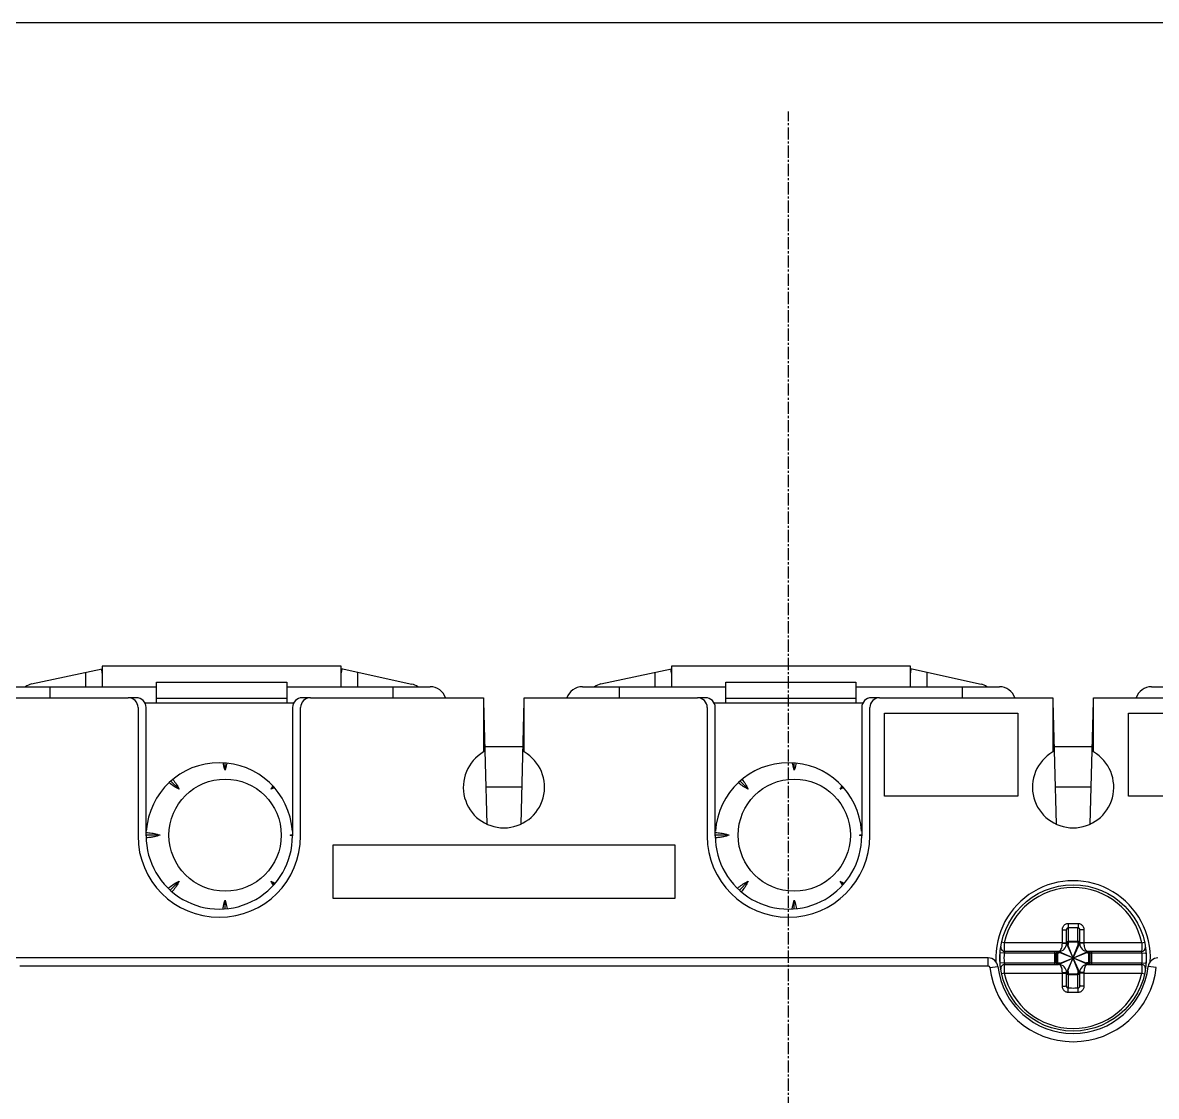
# Model space of a CAD drawing. Header units: millimetres. Extents: x -279 to 279, y -124 to 124.
# Drawn here: x 149.5 to 219.2, y 42.3 to 108.3 of the extents above; entities that cross this region are included whole.
import ezdxf

# ---------------------------------------------------------------- set-up
doc = ezdxf.new("R2010")
doc.units = ezdxf.units.MM
doc.linetypes.add('AXES2', pattern=[1.125, 0.75, -0.125, 0.125, -0.125])
doc.layers.add('AXE', color=80, linetype='AXES2')

msp = doc.modelspace()

# ---------------------------------------------------------------- linework, layer by layer
for p, q in [((150.083, 67.615), (154.423, 68.545)), ((153.423, 67.443), (153.423, 68.331)), ((154.423, 68.718), (154.423, 67.443)), ((169.123, 68.718), (154.423, 68.718)), ((169.123, 67.443), (169.123, 68.718)), ((169.123, 68.565), (173.465, 67.604)), ((170.123, 68.344), (170.123, 67.443)), ((185.083, 67.615), (189.423, 68.545)), ((188.423, 67.443), (188.423, 68.331)), ((189.423, 68.718), (189.423, 67.443)), ((204.123, 68.718), (189.423, 68.718)), ((204.123, 67.443), (204.123, 68.718)), ((204.123, 68.565), (208.465, 67.604)), ((205.123, 68.344), (205.123, 67.443)), ((157.773, 66.46), (157.773, 67.718)), ((157.773, 67.718), (165.773, 67.718)), ((165.773, 67.718), (165.773, 66.46)), ((192.773, 66.46), (192.773, 67.718)), ((192.773, 67.718), (200.773, 67.718)), ((200.773, 67.718), (200.773, 66.46)), ((148.948, 67.443), (157.773, 67.443)), ((151.223, 66.768), (151.223, 67.443)), ((165.773, 67.443), (174.598, 67.443)), ((172.324, 66.768), (172.324, 67.443)), ((183.948, 67.443), (192.773, 67.443)), ((186.223, 66.768), (186.223, 67.443)), ((200.773, 67.443), (209.598, 67.443)), ((207.324, 66.768), (207.324, 67.443)), ((218.948, 67.443), (227.773, 67.443)), ((145.376, 66.768), (156.027, 66.768)), ((156.524, 66.768), (156.027, 66.768)), ((157.048, 66.46), (166.201, 66.46)), ((165.773, 66.718), (157.773, 66.718)), ((167.226, 66.768), (166.724, 66.768)), ((167.226, 66.768), (177.876, 66.768)), ((177.876, 66.768), (177.876, 63.433)), ((177.876, 66.545), (178.074, 59.001)), ((180.179, 59.001), (180.376, 66.56)), ((180.376, 63.433), (180.376, 66.768)), ((180.376, 66.768), (191.026, 66.768)), ((191.524, 66.768), (191.026, 66.768)), ((192.048, 66.46), (201.201, 66.46)), ((200.773, 66.718), (192.773, 66.718)), ((202.226, 66.768), (201.724, 66.768)), ((202.226, 66.768), (212.876, 66.768)), ((212.876, 66.768), (212.876, 63.433)), ((212.876, 66.545), (213.074, 59.001)), ((215.179, 59.001), (215.376, 66.56)), ((215.376, 63.433), (215.376, 66.768)), ((215.376, 66.768), (226.027, 66.768)), ((156.626, 66.168), (156.626, 58.268)), ((157.124, 58.268), (157.124, 66.168)), ((166.124, 66.168), (166.124, 58.268)), ((166.626, 58.268), (166.626, 66.168)), ((191.625, 66.178), (191.625, 58.256)), ((192.124, 58.268), (192.124, 66.168)), ((201.124, 66.168), (201.124, 58.268)), ((201.624, 58.286), (201.624, 66.158)), ((202.526, 60.717), (202.526, 65.817)), ((202.526, 65.817), (210.726, 65.817)), ((210.726, 65.817), (210.726, 60.717)), ((217.526, 60.717), (217.526, 65.817)), ((217.526, 65.817), (225.726, 65.817)), ((177.949, 63.768), (180.303, 63.768)), ((212.949, 63.768), (215.303, 63.768)), ((161.98, 62.32), (161.98, 62.757)), ((196.98, 62.32), (196.98, 62.757)), ((159.15, 61.148), (158.651, 61.647)), ((194.15, 61.148), (193.651, 61.647)), ((164.81, 61.148), (164.957, 61.295)), ((180.238, 61.268), (178.015, 61.268)), ((199.81, 61.148), (199.957, 61.296)), ((210.726, 60.717), (202.526, 60.717)), ((215.238, 61.268), (213.015, 61.268)), ((225.726, 60.717), (217.526, 60.717)), ((157.978, 58.318), (157.124, 58.318)), ((165.982, 58.318), (166.124, 58.318)), ((192.978, 58.318), (192.124, 58.318)), ((200.982, 58.318), (201.124, 58.318)), ((168.626, 54.417), (168.626, 57.717)), ((168.626, 57.717), (189.626, 57.717)), ((189.626, 57.717), (189.626, 54.417)), ((159.15, 55.488), (158.602, 54.94)), ((165, 55.298), (164.81, 55.488)), ((194.15, 55.488), (193.602, 54.94)), ((200, 55.298), (199.81, 55.488)), ((189.626, 54.417), (168.626, 54.417)), ((161.98, 53.788), (161.98, 54.316)), ((196.98, 53.788), (196.98, 54.316)), ((213.726, 51.667), (213.726, 52.471)), ((213.826, 52.634), (213.826, 51.712)), ((214.426, 51.712), (214.426, 52.634)), ((214.526, 52.471), (214.526, 51.667)), ((209.896, 51.703), (209.733, 51.739)), ((213.464, 51.667), (213.726, 51.667)), ((213.741, 49.9), (214.512, 51.634)), ((214.512, 49.9), (213.741, 51.634)), ((214.426, 51.782), (213.826, 51.782)), ((214.426, 51.74), (213.826, 51.74)), ((214.789, 51.667), (214.526, 51.667)), ((218.357, 51.703), (218.52, 51.739)), ((209.638, 50.449), (209.638, 51.085)), ((209.887, 51.067), (209.638, 51.085)), ((213.182, 51.067), (209.887, 51.067)), ((213.226, 51.167), (209.926, 51.167)), ((212.996, 50.367), (212.996, 51.167)), ((213.093, 50.467), (213.093, 51.067)), ((213.115, 51.067), (213.115, 50.467)), ((213.167, 51.067), (213.167, 50.467)), ((213.259, 50.382), (214.994, 51.152)), ((214.994, 50.382), (213.259, 51.152)), ((213.33, 50.448), (214.923, 51.086)), ((214.923, 50.448), (213.33, 51.086)), ((213.808, 49.971), (214.445, 51.563)), ((214.445, 49.97), (213.808, 51.563)), ((218.326, 51.167), (215.026, 51.167)), ((218.366, 51.067), (215.071, 51.067)), ((215.086, 50.467), (215.086, 51.067)), ((215.138, 50.467), (215.138, 51.067)), ((215.16, 51.067), (215.16, 50.467)), ((215.257, 51.167), (215.257, 50.367)), ((218.366, 51.067), (218.615, 51.085)), ((218.615, 51.085), (218.615, 50.449)), ((208.911, 50.768), (149.126, 50.768)), ((208.911, 50.268), (149.362, 50.268)), ((208.911, 50.268), (208.911, 50.768)), ((209.01, 50.179), (209.507, 50.237)), ((209.887, 50.467), (209.638, 50.449)), ((209.887, 50.467), (213.182, 50.467)), ((209.926, 50.367), (213.226, 50.367)), ((215.026, 50.367), (218.326, 50.367)), ((215.071, 50.467), (218.366, 50.467)), ((218.366, 50.467), (218.615, 50.449)), ((219.243, 50.179), (218.746, 50.237)), ((209.896, 49.831), (209.733, 49.795)), ((213.464, 49.867), (213.726, 49.867)), ((213.726, 49.063), (213.726, 49.867)), ((213.826, 49.822), (213.826, 48.9)), ((213.826, 49.794), (214.426, 49.794)), ((213.826, 49.752), (214.426, 49.752)), ((214.426, 48.9), (214.426, 49.822)), ((214.526, 49.867), (214.526, 49.063)), ((214.789, 49.867), (214.526, 49.867)), ((218.357, 49.831), (218.52, 49.795))]:
    msp.add_line(p, q)
at = {"color": 7}
msp.add_lwpolyline([(-278.724, -111.719), (271.276, -111.719), (271.276, 108.281), (-278.724, 108.281)], close=True, dxfattribs=at)
for centre, radius in [((161.98, 58.318), 3.45), ((196.98, 58.318), 3.45), ((214.126, 50.767), 4.5)]:
    msp.add_circle(centre, radius)
for centre, radius, start, end in [((150.298, 66.638), 1, 102.43176, 126.38253), ((173.248, 66.628), 1, 54.67389, 77.51092), ((174.598, 66.443), 1, 18.98049, 90), ((183.948, 66.443), 1, 90.0002, 161.02391), ((185.298, 66.638), 1, 102.43176, 126.38253), ((208.248, 66.628), 1, 54.67389, 77.51092), ((209.598, 66.443), 1, 18.98049, 90), ((218.948, 66.443), 1, 90.0002, 161.02391), ((156.026, 66.168), 0.6, -0.00011, 89.9955), ((156.524, 66.168), 0.6, 0.00144, 90.00824), ((166.724, 66.168), 0.6, 90.0054, 180), ((167.226, 66.168), 0.6, 90.00123, 179.99846), ((191.026, 66.168), 0.6, -0.01886, 89.98331), ((191.524, 66.168), 0.6, 0, 90.00824), ((201.724, 66.168), 0.6, 90.0054, -179.99987), ((202.226, 66.168), 0.6, 89.99982, 179.96993), ((161.626, 58.273), 4.5, 3.74006, 176.26125), ((179.126, 61.268), 2.5, 120.00026, 59.99972), ((196.626, 58.273), 4.5, 3.74006, 176.26125), ((214.126, 61.268), 2.5, 120.00058, 59.99937), ((161.626, 58.268), 5, 180, -0.00034), ((161.624, 58.268), 4.5, 179.99586, 0), ((196.623, 58.268), 4.999, -179.86836, 0), ((196.624, 58.268), 4.5, 179.99616, -0.00001), ((214.126, 50.767), 4.75, -2.86646, -177.13368), ((214.126, 50.767), 4.333, 12.47309, 167.52691), ((213.226, 51.667), 0.5, -90, 0), ((215.026, 51.667), 0.5, 180, -90), ((209.926, 51.417), 0.25, 171.20259, -90), ((214.126, 50.767), 4.25, 175.95223, -175.95223), ((218.326, 51.417), 0.25, -90.00004, 8.79727), ((214.126, 50.767), 4.25, -4.04777, 4.04777), ((208.911, 50.168), 0.6, 6.56243, 90), ((208.911, 50.168), 0.1, 6.56243, 90), ((214.126, 50.768), 4.65, -173.43757, -6.56243), ((209.926, 50.117), 0.25, 89.99996, -171.20273), ((213.226, 49.867), 0.5, 0, 90), ((215.026, 49.867), 0.5, 90, 180), ((218.326, 50.117), 0.25, -8.79741, 90), ((219.342, 50.168), 0.6, 90, 173.43757), ((214.126, 50.768), 5.15, -173.43757, -6.56243), ((214.126, 50.767), 4.333, -167.52691, -12.47309)]:
    msp.add_arc(centre, radius, start, end)
for points, knots in [([(154.422, 68.281), (154.422, 68.296), (154.42, 68.35), (154.415, 68.437), (154.4, 68.508), (154.389, 68.537)], [0, 0, 0, 0, 0.0438197, 0.1644144, 0.2594884, 0.2594884, 0.2594884, 0.2594884]), ([(169.166, 68.556), (169.152, 68.527), (169.134, 68.456), (169.127, 68.368), (169.125, 68.312), (169.125, 68.297)], [0, 0, 0, 0, 0.0961682, 0.2178848, 0.2637484, 0.2637484, 0.2637484, 0.2637484]), ([(189.422, 68.281), (189.422, 68.296), (189.42, 68.35), (189.415, 68.437), (189.4, 68.508), (189.389, 68.537)], [0, 0, 0, 0, 0.0438197, 0.1644144, 0.2594884, 0.2594884, 0.2594884, 0.2594884]), ([(204.166, 68.556), (204.152, 68.527), (204.134, 68.456), (204.127, 68.368), (204.125, 68.312), (204.125, 68.297)], [0, 0, 0, 0, 0.0961682, 0.2178848, 0.2637484, 0.2637484, 0.2637484, 0.2637484]), ([(161.98, 62.32), (161.941, 62.431), (161.899, 62.579), (161.869, 62.729), (161.862, 62.765)], [0, 0, 0, 0, 0.3517872, 0.4604282, 0.4604282, 0.4604282, 0.4604282]), ([(162.094, 62.746), (162.089, 62.717), (162.059, 62.573), (162.019, 62.431), (161.98, 62.32)], [0, 0, 0, 0, 0.0895878, 0.441066, 0.441066, 0.441066, 0.441066]), ([(196.98, 62.32), (196.941, 62.431), (196.899, 62.579), (196.869, 62.729), (196.862, 62.765)], [0, 0, 0, 0, 0.3517872, 0.4604298, 0.4604298, 0.4604298, 0.4604298]), ([(197.094, 62.746), (197.089, 62.717), (197.059, 62.573), (197.019, 62.431), (196.98, 62.32)], [0, 0, 0, 0, 0.0895923, 0.4410704, 0.4410704, 0.4410704, 0.4410704]), ([(159.15, 61.148), (159.044, 61.198), (158.838, 61.314), (158.647, 61.452), (158.556, 61.527)], [0, 0, 0, 0, 0.3517858, 0.7058983, 0.7058983, 0.7058983, 0.7058983]), ([(158.769, 61.746), (158.77, 61.744), (158.845, 61.652), (158.984, 61.46), (159.1, 61.254), (159.15, 61.148)], [0, 0, 0, 0, 0.004535, 0.3586298, 0.7101065, 0.7101065, 0.7101065, 0.7101065]), ([(194.15, 61.148), (194.044, 61.198), (193.838, 61.314), (193.647, 61.452), (193.556, 61.527)], [0, 0, 0, 0, 0.3517858, 0.7058983, 0.7058983, 0.7058983, 0.7058983]), ([(193.769, 61.746), (193.77, 61.744), (193.845, 61.652), (193.984, 61.46), (194.1, 61.254), (194.15, 61.148)], [0, 0, 0, 0, 0.0045065, 0.3586012, 0.710078, 0.710078, 0.710078, 0.710078]), ([(157.407, 58.18), (157.368, 58.174), (157.276, 58.163), (157.183, 58.156), (157.13, 58.152)], [0, 0, 0, 0, 0.1183966, 0.2788756, 0.2788756, 0.2788756, 0.2788756]), ([(157.133, 58.483), (157.186, 58.48), (157.356, 58.466), (157.64, 58.421), (157.867, 58.357), (157.978, 58.318)], [0, 0, 0, 0, 0.1571227, 0.5112609, 0.8627251, 0.8627251, 0.8627251, 0.8627251]), ([(157.978, 58.318), (157.867, 58.279), (157.678, 58.226), (157.485, 58.191), (157.407, 58.18)], [0, 0, 0, 0, 0.3517663, 0.5876535, 0.5876535, 0.5876535, 0.5876535]), ([(192.407, 58.18), (192.368, 58.174), (192.276, 58.163), (192.183, 58.156), (192.13, 58.152)], [0, 0, 0, 0, 0.1183966, 0.2788306, 0.2788306, 0.2788306, 0.2788306]), ([(192.133, 58.483), (192.186, 58.48), (192.356, 58.466), (192.64, 58.421), (192.867, 58.357), (192.978, 58.318)], [0, 0, 0, 0, 0.1570777, 0.5112159, 0.8626801, 0.8626801, 0.8626801, 0.8626801]), ([(192.978, 58.318), (192.867, 58.279), (192.678, 58.226), (192.485, 58.191), (192.407, 58.18)], [0, 0, 0, 0, 0.3517663, 0.5876535, 0.5876535, 0.5876535, 0.5876535]), ([(158.556, 55.11), (158.648, 55.184), (158.838, 55.322), (159.044, 55.438), (159.15, 55.488)], [0, 0, 0, 0, 0.3540916, 0.705559, 0.705559, 0.705559, 0.705559]), ([(159.15, 55.488), (159.1, 55.382), (158.984, 55.176), (158.831, 54.965), (158.74, 54.856), (158.724, 54.837)], [0, 0, 0, 0, 0.3517865, 0.7058999, 0.7798911, 0.7798911, 0.7798911, 0.7798911]), ([(193.556, 55.11), (193.648, 55.184), (193.838, 55.322), (194.044, 55.438), (194.15, 55.488)], [0, 0, 0, 0, 0.3540916, 0.705559, 0.705559, 0.705559, 0.705559]), ([(194.15, 55.488), (194.1, 55.382), (193.984, 55.176), (193.831, 54.965), (193.74, 54.856), (193.724, 54.837)], [0, 0, 0, 0, 0.3517865, 0.7058999, 0.7798625, 0.7798625, 0.7798625, 0.7798625]), ([(161.847, 53.778), (161.857, 53.845), (161.891, 54.027), (161.941, 54.205), (161.98, 54.316)], [0, 0, 0, 0, 0.202793, 0.5542702, 0.5542702, 0.5542702, 0.5542702]), ([(161.98, 54.316), (162.019, 54.205), (162.068, 54.033), (162.101, 53.858), (162.11, 53.798)], [0, 0, 0, 0, 0.3517875, 0.5344175, 0.5344175, 0.5344175, 0.5344175]), ([(196.847, 53.778), (196.857, 53.845), (196.89, 54.027), (196.941, 54.205), (196.98, 54.316)], [0, 0, 0, 0, 0.2027951, 0.5542724, 0.5542724, 0.5542724, 0.5542724]), ([(196.98, 54.316), (197.019, 54.205), (197.068, 54.033), (197.101, 53.858), (197.11, 53.798)], [0, 0, 0, 0, 0.3517875, 0.5344234, 0.5344234, 0.5344234, 0.5344234]), ([(213.464, 52.504), (213.464, 52.527), (213.468, 52.575), (213.487, 52.649), (213.524, 52.723), (213.579, 52.792), (213.651, 52.847), (213.734, 52.882), (213.792, 52.89), (213.821, 52.891)], [0, 0, 0, 0, 0.0686055, 0.1439426, 0.226554, 0.3151503, 0.4062368, 0.4967444, 0.5814957, 0.5814957, 0.5814957, 0.5814957]), ([(213.464, 52.504), (213.497, 52.505), (213.558, 52.503), (213.643, 52.497), (213.69, 52.489), (213.726, 52.479), (213.726, 52.471)], [0, 0, 0, 0, 0.0995172, 0.1852358, 0.2437846, 0.2679334, 0.2679334, 0.2679334, 0.2679334]), ([(213.464, 51.703), (213.464, 51.785), (213.464, 51.956), (213.464, 52.223), (213.464, 52.408), (213.464, 52.504)], [0, 0, 0, 0, 0.2451334, 0.5135022, 0.8014853, 0.8014853, 0.8014853, 0.8014853]), ([(213.726, 52.471), (213.726, 52.481), (213.728, 52.5), (213.733, 52.53), (213.743, 52.561), (213.758, 52.59), (213.778, 52.613), (213.801, 52.629), (213.818, 52.633), (213.826, 52.634)], [0, 0, 0, 0, 0.0284303, 0.0592124, 0.0918038, 0.1246929, 0.1556434, 0.1834244, 0.2075979, 0.2075979, 0.2075979, 0.2075979]), ([(213.821, 52.891), (213.888, 52.892), (214.024, 52.893), (214.228, 52.893), (214.364, 52.892), (214.432, 52.891)], [0, 0, 0, 0, 0.2025636, 0.4076196, 0.6117272, 0.6117272, 0.6117272, 0.6117272]), ([(213.821, 52.891), (213.821, 52.857), (213.822, 52.794), (213.824, 52.708), (213.825, 52.656), (213.826, 52.634)], [0, 0, 0, 0, 0.1001381, 0.1907363, 0.2572488, 0.2572488, 0.2572488, 0.2572488]), ([(213.826, 52.634), (213.893, 52.634), (214.026, 52.635), (214.226, 52.635), (214.36, 52.634), (214.426, 52.634)], [0, 0, 0, 0, 0.1989894, 0.3995198, 0.6000139, 0.6000139, 0.6000139, 0.6000139]), ([(214.432, 52.891), (214.432, 52.857), (214.431, 52.794), (214.429, 52.708), (214.428, 52.656), (214.426, 52.634)], [0, 0, 0, 0, 0.1001378, 0.190736, 0.257248, 0.257248, 0.257248, 0.257248]), ([(214.426, 52.634), (214.434, 52.633), (214.452, 52.629), (214.475, 52.613), (214.495, 52.59), (214.51, 52.561), (214.52, 52.531), (214.525, 52.5), (214.526, 52.481), (214.526, 52.471)], [0, 0, 0, 0, 0.0240864, 0.0517359, 0.0826458, 0.1155786, 0.1482428, 0.1791, 0.2075994, 0.2075994, 0.2075994, 0.2075994]), ([(214.432, 52.891), (214.46, 52.89), (214.519, 52.882), (214.601, 52.848), (214.674, 52.792), (214.729, 52.723), (214.766, 52.649), (214.785, 52.575), (214.789, 52.527), (214.789, 52.504)], [0, 0, 0, 0, 0.0844544, 0.1745763, 0.2656171, 0.3543791, 0.4371975, 0.5127248, 0.5814975, 0.5814975, 0.5814975, 0.5814975]), ([(214.789, 52.504), (214.756, 52.505), (214.695, 52.503), (214.61, 52.497), (214.563, 52.489), (214.526, 52.479), (214.526, 52.471)], [0, 0, 0, 0, 0.0995172, 0.1852358, 0.2437845, 0.2679333, 0.2679333, 0.2679333, 0.2679333]), ([(214.789, 52.504), (214.789, 52.407), (214.789, 52.22), (214.789, 51.953), (214.789, 51.783), (214.789, 51.703)], [0, 0, 0, 0, 0.2923982, 0.5595968, 0.8014853, 0.8014853, 0.8014853, 0.8014853]), ([(209.896, 51.703), (209.892, 51.669), (209.884, 51.6), (209.878, 51.496), (209.876, 51.394), (209.879, 51.303), (209.89, 51.232), (209.901, 51.187), (209.919, 51.167), (209.926, 51.167)], [0, 0, 0, 0, 0.1011592, 0.2076643, 0.3132474, 0.407516, 0.4809532, 0.526858, 0.54949, 0.54949, 0.54949, 0.54949]), ([(213.464, 51.703), (213.369, 51.703), (213.174, 51.703), (212.87, 51.703), (212.54, 51.703), (212.178, 51.703), (211.783, 51.703), (211.356, 51.703), (210.897, 51.703), (210.407, 51.703), (210.07, 51.703), (209.896, 51.703)], [0, 0, 0, 0, 0.284634, 0.583745, 0.912593, 1.274918, 1.670146, 2.09758, 2.55637, 3.046106, 3.56801, 3.56801, 3.56801, 3.56801]), ([(213.226, 51.167), (213.255, 51.167), (213.319, 51.196), (213.383, 51.284), (213.431, 51.4), (213.458, 51.532), (213.464, 51.622), (213.464, 51.667)], [0, 0, 0, 0, 0.0857154, 0.1935589, 0.3219294, 0.4600473, 0.5939554, 0.5939554, 0.5939554, 0.5939554]), ([(213.464, 51.667), (213.464, 51.673), (213.464, 51.685), (213.464, 51.697), (213.464, 51.703)], [0, 0, 0, 0, 0.01817785, 0.03583874, 0.03583874, 0.03583874, 0.03583874]), ([(213.563, 51.702), (213.592, 51.701), (213.644, 51.701), (213.686, 51.691), (213.726, 51.692), (213.726, 51.685)], [0, 0, 0, 0, 0.08551, 0.1433196, 0.1647829, 0.1647829, 0.1647829, 0.1647829]), ([(213.716, 51.564), (213.717, 51.571), (213.72, 51.585), (213.725, 51.605), (213.731, 51.621), (213.737, 51.631), (213.741, 51.634)], [0, 0, 0, 0, 0.02227813, 0.04272751, 0.06093428, 0.07551171, 0.07551171, 0.07551171, 0.07551171]), ([(213.726, 51.695), (213.726, 51.704), (213.742, 51.724), (213.769, 51.733), (213.787, 51.736), (213.792, 51.737)], [0, 0, 0, 0, 0.02606706, 0.06616314, 0.08229636, 0.08229636, 0.08229636, 0.08229636]), ([(213.726, 51.667), (213.726, 51.676), (213.742, 51.696), (213.769, 51.704), (213.787, 51.708), (213.792, 51.709)], [0, 0, 0, 0, 0.026066, 0.06616128, 0.0822948, 0.0822948, 0.0822948, 0.0822948]), ([(213.808, 51.563), (213.804, 51.572), (213.797, 51.588), (213.785, 51.61), (213.771, 51.627), (213.758, 51.637), (213.749, 51.637), (213.746, 51.636)], [0, 0, 0, 0, 0.0283478, 0.0532815, 0.0748872, 0.0920764, 0.1014859, 0.1014859, 0.1014859, 0.1014859]), ([(213.762, 51.762), (213.766, 51.765), (213.776, 51.771), (213.787, 51.775), (213.792, 51.777)], [0, 0, 0, 0, 0.01681323, 0.03392807, 0.03392807, 0.03392807, 0.03392807]), ([(213.826, 51.712), (213.826, 51.687), (213.823, 51.637), (213.814, 51.587), (213.808, 51.563)], [0, 0, 0, 0, 0.0754848, 0.149718, 0.149718, 0.149718, 0.149718]), ([(214.445, 51.563), (214.439, 51.587), (214.43, 51.637), (214.426, 51.687), (214.426, 51.712)], [0, 0, 0, 0, 0.0742087, 0.149722, 0.149722, 0.149722, 0.149722]), ([(214.526, 51.695), (214.526, 51.704), (214.511, 51.724), (214.485, 51.733), (214.466, 51.736), (214.461, 51.737)], [0, 0, 0, 0, 0.02575795, 0.06597454, 0.08217417, 0.08217417, 0.08217417, 0.08217417]), ([(214.526, 51.667), (214.526, 51.676), (214.51, 51.696), (214.484, 51.704), (214.466, 51.708), (214.461, 51.709)], [0, 0, 0, 0, 0.02606707, 0.06616314, 0.08229636, 0.08229636, 0.08229636, 0.08229636]), ([(214.512, 51.634), (214.508, 51.637), (214.496, 51.638), (214.482, 51.627), (214.472, 51.615), (214.467, 51.607), (214.465, 51.604)], [0, 0, 0, 0, 0.01414489, 0.0314115, 0.05261127, 0.06060314, 0.06060314, 0.06060314, 0.06060314]), ([(214.537, 51.564), (214.536, 51.571), (214.533, 51.585), (214.528, 51.605), (214.522, 51.621), (214.516, 51.631), (214.512, 51.634)], [0, 0, 0, 0, 0.02223904, 0.04270095, 0.06093086, 0.07551201, 0.07551201, 0.07551201, 0.07551201]), ([(214.69, 51.702), (214.661, 51.701), (214.609, 51.701), (214.567, 51.691), (214.526, 51.692), (214.526, 51.685)], [0, 0, 0, 0, 0.0855099, 0.1433196, 0.1647829, 0.1647829, 0.1647829, 0.1647829]), ([(218.357, 51.703), (218.183, 51.703), (217.846, 51.703), (217.356, 51.703), (216.897, 51.703), (216.47, 51.703), (216.075, 51.703), (215.713, 51.703), (215.383, 51.703), (215.079, 51.703), (214.884, 51.703), (214.789, 51.703)], [0, 0, 0, 0, 0.521932, 1.011689, 1.470493, 1.89794, 2.293184, 2.655521, 2.984393, 3.283507, 3.56801, 3.56801, 3.56801, 3.56801]), ([(214.789, 51.703), (214.789, 51.697), (214.789, 51.685), (214.789, 51.673), (214.789, 51.667)], [0, 0, 0, 0, 0.01766099, 0.03583874, 0.03583874, 0.03583874, 0.03583874]), ([(214.789, 51.667), (214.789, 51.622), (214.795, 51.532), (214.822, 51.4), (214.869, 51.284), (214.934, 51.196), (214.998, 51.167), (215.026, 51.167)], [0, 0, 0, 0, 0.1339076, 0.2720257, 0.4003964, 0.5082394, 0.5939557, 0.5939557, 0.5939557, 0.5939557]), ([(218.326, 51.167), (218.334, 51.167), (218.352, 51.187), (218.363, 51.232), (218.374, 51.303), (218.377, 51.394), (218.375, 51.496), (218.369, 51.601), (218.361, 51.669), (218.357, 51.703)], [0, 0, 0, 0, 0.022622, 0.0685253, 0.1419848, 0.236287, 0.3418926, 0.4483892, 0.5494906, 0.5494906, 0.5494906, 0.5494906]), ([(209.926, 51.167), (209.923, 51.161), (209.917, 51.148), (209.906, 51.125), (209.896, 51.098), (209.89, 51.077), (209.887, 51.067)], [0, 0, 0, 0, 0.0187148, 0.0440151, 0.0759374, 0.1077522, 0.1077522, 0.1077522, 0.1077522]), ([(213.156, 51.161), (213.151, 51.159), (213.131, 51.149), (213.11, 51.127), (213.1, 51.107), (213.099, 51.101)], [0, 0, 0, 0, 0.01694014, 0.06782964, 0.08515314, 0.08515314, 0.08515314, 0.08515314]), ([(213.149, 51.144), (213.141, 51.136), (213.13, 51.122), (213.123, 51.107), (213.121, 51.101)], [0, 0, 0, 0, 0.03424847, 0.05157209, 0.05157209, 0.05157209, 0.05157209]), ([(213.211, 51.167), (213.195, 51.167), (213.172, 51.161), (213.154, 51.147), (213.149, 51.144)], [0, 0, 0, 0, 0.05012009, 0.06715642, 0.06715642, 0.06715642, 0.06715642]), ([(213.211, 51.167), (213.203, 51.167), (213.183, 51.151), (213.174, 51.125), (213.17, 51.107), (213.17, 51.101)], [0, 0, 0, 0, 0.02574366, 0.06591584, 0.08212123, 0.08212123, 0.08212123, 0.08212123]), ([(213.33, 51.086), (213.306, 51.079), (213.257, 51.07), (213.207, 51.067), (213.182, 51.067)], [0, 0, 0, 0, 0.0741826, 0.1497294, 0.1497294, 0.1497294, 0.1497294]), ([(213.226, 51.167), (213.218, 51.167), (213.198, 51.151), (213.189, 51.125), (213.185, 51.106), (213.185, 51.101)], [0, 0, 0, 0, 0.02606706, 0.06616314, 0.08229637, 0.08229637, 0.08229637, 0.08229637]), ([(213.259, 51.152), (213.257, 51.149), (213.255, 51.137), (213.262, 51.128), (213.266, 51.124)], [0, 0, 0, 0, 0.01414468, 0.03141043, 0.03141043, 0.03141043, 0.03141043]), ([(213.329, 51.178), (213.322, 51.176), (213.308, 51.173), (213.289, 51.168), (213.272, 51.162), (213.262, 51.156), (213.259, 51.152)], [0, 0, 0, 0, 0.02223724, 0.04269836, 0.06092843, 0.07550805, 0.07550805, 0.07550805, 0.07550805]), ([(213.266, 51.124), (213.271, 51.119), (213.283, 51.109), (213.297, 51.101), (213.304, 51.097)], [0, 0, 0, 0, 0.02119907, 0.04643886, 0.04643886, 0.04643886, 0.04643886]), ([(214.923, 51.178), (214.931, 51.176), (214.945, 51.173), (214.964, 51.168), (214.981, 51.162), (214.991, 51.156), (214.994, 51.152)], [0, 0, 0, 0, 0.02227705, 0.04272547, 0.06093149, 0.07550845, 0.07550845, 0.07550845, 0.07550845]), ([(214.923, 51.086), (214.932, 51.089), (214.948, 51.096), (214.97, 51.109), (214.986, 51.122), (214.997, 51.135), (214.997, 51.145), (214.996, 51.148)], [0, 0, 0, 0, 0.0283477, 0.0532806, 0.0748854, 0.0920738, 0.1014832, 0.1014832, 0.1014832, 0.1014832]), ([(215.071, 51.067), (215.046, 51.067), (214.996, 51.07), (214.947, 51.079), (214.923, 51.086)], [0, 0, 0, 0, 0.0755715, 0.1497317, 0.1497317, 0.1497317, 0.1497317]), ([(215.026, 51.167), (215.035, 51.167), (215.055, 51.151), (215.064, 51.125), (215.067, 51.106), (215.068, 51.101)], [0, 0, 0, 0, 0.02606593, 0.06616117, 0.08229471, 0.08229471, 0.08229471, 0.08229471]), ([(215.042, 51.167), (215.058, 51.167), (215.081, 51.161), (215.099, 51.148), (215.103, 51.144)], [0, 0, 0, 0, 0.04960304, 0.06665907, 0.06665907, 0.06665907, 0.06665907]), ([(215.042, 51.167), (215.05, 51.167), (215.07, 51.151), (215.079, 51.125), (215.083, 51.106), (215.083, 51.101)], [0, 0, 0, 0, 0.02606706, 0.06616314, 0.08229637, 0.08229637, 0.08229637, 0.08229637]), ([(215.112, 51.154), (215.126, 51.145), (215.143, 51.127), (215.152, 51.107), (215.154, 51.101)], [0, 0, 0, 0, 0.05088955, 0.06821317, 0.06821317, 0.06821317, 0.06821317]), ([(215.115, 51.132), (215.119, 51.127), (215.125, 51.117), (215.13, 51.107), (215.132, 51.101)], [0, 0, 0, 0, 0.01735271, 0.03476827, 0.03476827, 0.03476827, 0.03476827]), ([(218.366, 51.067), (218.363, 51.077), (218.357, 51.098), (218.347, 51.125), (218.336, 51.148), (218.329, 51.161), (218.326, 51.167)], [0, 0, 0, 0, 0.0318147, 0.0637371, 0.0890374, 0.1077522, 0.1077522, 0.1077522, 0.1077522]), ([(209.926, 50.367), (209.919, 50.367), (209.901, 50.347), (209.89, 50.302), (209.879, 50.231), (209.876, 50.14), (209.878, 50.038), (209.884, 49.933), (209.892, 49.865), (209.896, 49.831)], [0, 0, 0, 0, 0.022622, 0.0685253, 0.1419848, 0.236287, 0.3418926, 0.4483892, 0.5494906, 0.5494906, 0.5494906, 0.5494906]), ([(209.887, 50.467), (209.89, 50.457), (209.896, 50.436), (209.906, 50.409), (209.917, 50.385), (209.923, 50.372), (209.926, 50.367)], [0, 0, 0, 0, 0.0318147, 0.0637371, 0.0890374, 0.1077522, 0.1077522, 0.1077522, 0.1077522]), ([(213.141, 50.38), (213.126, 50.389), (213.11, 50.407), (213.1, 50.427), (213.099, 50.433)], [0, 0, 0, 0, 0.05088955, 0.06821317, 0.06821317, 0.06821317, 0.06821317]), ([(213.138, 50.402), (213.134, 50.407), (213.127, 50.416), (213.123, 50.427), (213.121, 50.433)], [0, 0, 0, 0, 0.01735271, 0.03476827, 0.03476827, 0.03476827, 0.03476827]), ([(213.211, 50.367), (213.195, 50.367), (213.172, 50.373), (213.154, 50.386), (213.15, 50.39)], [0, 0, 0, 0, 0.04960304, 0.06665908, 0.06665908, 0.06665908, 0.06665908]), ([(213.211, 50.367), (213.203, 50.367), (213.183, 50.383), (213.174, 50.409), (213.17, 50.427), (213.169, 50.433)], [0, 0, 0, 0, 0.02606707, 0.06616314, 0.08229637, 0.08229637, 0.08229637, 0.08229637]), ([(213.182, 50.467), (213.207, 50.467), (213.257, 50.464), (213.306, 50.455), (213.33, 50.448)], [0, 0, 0, 0, 0.0755715, 0.1497317, 0.1497317, 0.1497317, 0.1497317]), ([(213.226, 50.367), (213.218, 50.367), (213.198, 50.383), (213.189, 50.409), (213.185, 50.427), (213.185, 50.433)], [0, 0, 0, 0, 0.02606593, 0.06616117, 0.0822947, 0.0822947, 0.0822947, 0.0822947]), ([(213.464, 49.867), (213.464, 49.912), (213.458, 50.002), (213.431, 50.134), (213.383, 50.25), (213.319, 50.338), (213.255, 50.367), (213.226, 50.367)], [0, 0, 0, 0, 0.1339076, 0.2720257, 0.4003964, 0.5082394, 0.5939557, 0.5939557, 0.5939557, 0.5939557]), ([(213.33, 50.448), (213.321, 50.445), (213.305, 50.438), (213.283, 50.425), (213.267, 50.412), (213.256, 50.399), (213.256, 50.389), (213.257, 50.386)], [0, 0, 0, 0, 0.0283477, 0.0532806, 0.0748854, 0.0920739, 0.1014832, 0.1014832, 0.1014832, 0.1014832]), ([(213.329, 50.356), (213.322, 50.358), (213.308, 50.361), (213.289, 50.366), (213.272, 50.372), (213.262, 50.378), (213.259, 50.382)], [0, 0, 0, 0, 0.02227705, 0.04272547, 0.06093149, 0.07550845, 0.07550845, 0.07550845, 0.07550845]), ([(215.026, 50.367), (214.998, 50.367), (214.934, 50.338), (214.869, 50.25), (214.822, 50.134), (214.795, 50.002), (214.789, 49.912), (214.789, 49.867)], [0, 0, 0, 0, 0.0857154, 0.1935589, 0.3219294, 0.4600473, 0.5939553, 0.5939553, 0.5939553, 0.5939553]), ([(215.071, 50.467), (215.046, 50.467), (214.996, 50.464), (214.947, 50.455), (214.923, 50.448)], [0, 0, 0, 0, 0.0753321, 0.1496914, 0.1496914, 0.1496914, 0.1496914]), ([(214.923, 50.356), (214.931, 50.358), (214.945, 50.361), (214.964, 50.366), (214.981, 50.372), (214.991, 50.378), (214.994, 50.382)], [0, 0, 0, 0, 0.02221081, 0.04255589, 0.06104521, 0.0755154, 0.0755154, 0.0755154, 0.0755154]), ([(214.987, 50.41), (214.982, 50.415), (214.97, 50.425), (214.957, 50.433), (214.949, 50.436)], [0, 0, 0, 0, 0.02091191, 0.04607775, 0.04607775, 0.04607775, 0.04607775]), ([(214.994, 50.382), (214.996, 50.386), (214.998, 50.398), (214.991, 50.406), (214.987, 50.41)], [0, 0, 0, 0, 0.01458251, 0.03123653, 0.03123653, 0.03123653, 0.03123653]), ([(215.071, 50.467), (215.071, 50.45), (215.068, 50.42), (215.055, 50.385), (215.04, 50.371), (215.034, 50.369)], [0, 0, 0, 0, 0.050359, 0.0904545, 0.1092398, 0.1092398, 0.1092398, 0.1092398]), ([(215.086, 50.467), (215.086, 50.45), (215.083, 50.42), (215.07, 50.385), (215.055, 50.371), (215.049, 50.369)], [0, 0, 0, 0, 0.0503577, 0.0904538, 0.1092396, 0.1092396, 0.1092396, 0.1092396]), ([(215.138, 50.467), (215.138, 50.45), (215.129, 50.415), (215.096, 50.38), (215.069, 50.37), (215.058, 50.368)], [0, 0, 0, 0, 0.0519316, 0.1030547, 0.1364663, 0.1364663, 0.1364663, 0.1364663]), ([(215.16, 50.467), (215.16, 50.45), (215.151, 50.415), (215.115, 50.377), (215.08, 50.367), (215.064, 50.367)], [0, 0, 0, 0, 0.0516475, 0.1025371, 0.1526572, 0.1526572, 0.1526572, 0.1526572]), ([(218.326, 50.367), (218.329, 50.372), (218.336, 50.385), (218.346, 50.407), (218.357, 50.435), (218.363, 50.456), (218.366, 50.467)], [0, 0, 0, 0, 0.0178792, 0.0426, 0.0748566, 0.1077504, 0.1077504, 0.1077504, 0.1077504]), ([(218.357, 49.831), (218.361, 49.865), (218.369, 49.933), (218.375, 50.038), (218.377, 50.14), (218.374, 50.231), (218.363, 50.302), (218.352, 50.347), (218.334, 50.367), (218.326, 50.367)], [0, 0, 0, 0, 0.1011592, 0.2076643, 0.3132474, 0.407516, 0.4809532, 0.526858, 0.54949, 0.54949, 0.54949, 0.54949]), ([(209.896, 49.831), (210.07, 49.831), (210.407, 49.831), (210.897, 49.831), (211.356, 49.831), (211.783, 49.831), (212.178, 49.831), (212.54, 49.831), (212.87, 49.831), (213.174, 49.831), (213.369, 49.831), (213.464, 49.831)], [0, 0, 0, 0, 0.521932, 1.011689, 1.470493, 1.89794, 2.293184, 2.655521, 2.984393, 3.283507, 3.56801, 3.56801, 3.56801, 3.56801]), ([(213.464, 49.831), (213.464, 49.837), (213.464, 49.849), (213.464, 49.861), (213.464, 49.867)], [0, 0, 0, 0, 0.01766099, 0.03583874, 0.03583874, 0.03583874, 0.03583874]), ([(213.464, 49.03), (213.464, 49.058), (213.464, 49.118), (213.464, 49.212), (213.464, 49.314), (213.464, 49.427), (213.464, 49.55), (213.464, 49.686), (213.464, 49.781), (213.464, 49.831)], [0, 0, 0, 0, 0.0858183, 0.1792338, 0.2814322, 0.3935658, 0.516742, 0.6522102, 0.8014853, 0.8014853, 0.8014853, 0.8014853]), ([(213.563, 49.832), (213.592, 49.833), (213.641, 49.832), (213.69, 49.845), (213.721, 49.841), (213.725, 49.846)], [0, 0, 0, 0, 0.0855099, 0.1433196, 0.1628273, 0.1628273, 0.1628273, 0.1628273]), ([(213.716, 49.97), (213.717, 49.963), (213.72, 49.949), (213.725, 49.929), (213.731, 49.912), (213.737, 49.903), (213.741, 49.9)], [0, 0, 0, 0, 0.02223797, 0.04270049, 0.06093265, 0.07551204, 0.07551204, 0.07551204, 0.07551204]), ([(213.726, 49.867), (213.726, 49.858), (213.742, 49.838), (213.769, 49.83), (213.787, 49.826), (213.792, 49.825)], [0, 0, 0, 0, 0.02606706, 0.06616314, 0.08229636, 0.08229636, 0.08229636, 0.08229636]), ([(213.726, 49.839), (213.726, 49.83), (213.742, 49.81), (213.768, 49.801), (213.787, 49.798), (213.792, 49.797)], [0, 0, 0, 0, 0.02575795, 0.06597454, 0.08217418, 0.08217418, 0.08217418, 0.08217418]), ([(213.741, 49.9), (213.745, 49.897), (213.757, 49.896), (213.769, 49.906), (213.776, 49.913), (213.779, 49.917)], [0, 0, 0, 0, 0.01414489, 0.03141149, 0.04509897, 0.04509897, 0.04509897, 0.04509897]), ([(213.779, 49.917), (213.78, 49.919), (213.783, 49.923), (213.786, 49.927), (213.788, 49.93)], [0, 0, 0, 0, 0.00753387, 0.01552574, 0.01552574, 0.01552574, 0.01552574]), ([(213.808, 49.971), (213.814, 49.947), (213.823, 49.897), (213.826, 49.847), (213.826, 49.822)], [0, 0, 0, 0, 0.0742087, 0.149722, 0.149722, 0.149722, 0.149722]), ([(214.426, 49.822), (214.426, 49.847), (214.43, 49.897), (214.439, 49.947), (214.445, 49.971)], [0, 0, 0, 0, 0.0754848, 0.149718, 0.149718, 0.149718, 0.149718]), ([(214.445, 49.97), (214.449, 49.962), (214.456, 49.945), (214.468, 49.924), (214.482, 49.907), (214.495, 49.897), (214.504, 49.897), (214.507, 49.898)], [0, 0, 0, 0, 0.0283478, 0.0532815, 0.0748872, 0.0920764, 0.1014859, 0.1014859, 0.1014859, 0.1014859]), ([(214.526, 49.867), (214.526, 49.858), (214.51, 49.838), (214.484, 49.83), (214.466, 49.826), (214.461, 49.825)], [0, 0, 0, 0, 0.026066, 0.06616129, 0.0822948, 0.0822948, 0.0822948, 0.0822948]), ([(214.526, 49.839), (214.526, 49.83), (214.51, 49.81), (214.484, 49.801), (214.466, 49.798), (214.461, 49.797)], [0, 0, 0, 0, 0.02606707, 0.06616314, 0.08229636, 0.08229636, 0.08229636, 0.08229636]), ([(214.491, 49.772), (214.486, 49.769), (214.477, 49.763), (214.466, 49.759), (214.461, 49.757)], [0, 0, 0, 0, 0.01681323, 0.03392807, 0.03392807, 0.03392807, 0.03392807]), ([(214.537, 49.97), (214.536, 49.963), (214.533, 49.949), (214.528, 49.929), (214.522, 49.912), (214.516, 49.903), (214.512, 49.9)], [0, 0, 0, 0, 0.02227813, 0.04272751, 0.06093428, 0.07551171, 0.07551171, 0.07551171, 0.07551171]), ([(214.69, 49.832), (214.661, 49.833), (214.612, 49.832), (214.562, 49.845), (214.532, 49.841), (214.528, 49.846)], [0, 0, 0, 0, 0.08551, 0.1433196, 0.1628273, 0.1628273, 0.1628273, 0.1628273]), ([(214.789, 49.867), (214.789, 49.861), (214.789, 49.849), (214.789, 49.837), (214.789, 49.831)], [0, 0, 0, 0, 0.01817785, 0.03583874, 0.03583874, 0.03583874, 0.03583874]), ([(214.789, 49.831), (214.884, 49.831), (215.079, 49.831), (215.383, 49.831), (215.713, 49.831), (216.075, 49.831), (216.47, 49.831), (216.897, 49.831), (217.356, 49.831), (217.846, 49.831), (218.183, 49.831), (218.357, 49.831)], [0, 0, 0, 0, 0.284634, 0.583745, 0.912593, 1.274918, 1.670146, 2.09758, 2.55637, 3.046106, 3.56801, 3.56801, 3.56801, 3.56801]), ([(214.789, 49.831), (214.789, 49.781), (214.789, 49.685), (214.789, 49.549), (214.789, 49.425), (214.789, 49.313), (214.789, 49.21), (214.789, 49.117), (214.789, 49.058), (214.789, 49.03)], [0, 0, 0, 0, 0.1507243, 0.2867075, 0.4100161, 0.5219337, 0.6236486, 0.7164144, 0.8014853, 0.8014853, 0.8014853, 0.8014853]), ([(213.464, 49.03), (213.497, 49.029), (213.558, 49.031), (213.643, 49.037), (213.69, 49.045), (213.726, 49.055), (213.726, 49.063)], [0, 0, 0, 0, 0.0995172, 0.1852358, 0.2437845, 0.2679333, 0.2679333, 0.2679333, 0.2679333]), ([(213.821, 48.643), (213.792, 48.644), (213.734, 48.652), (213.652, 48.686), (213.579, 48.742), (213.524, 48.811), (213.487, 48.885), (213.468, 48.959), (213.464, 49.007), (213.464, 49.03)], [0, 0, 0, 0, 0.0844544, 0.1745763, 0.2656171, 0.3543791, 0.4371975, 0.5127248, 0.5814975, 0.5814975, 0.5814975, 0.5814975]), ([(213.826, 48.9), (213.818, 48.901), (213.801, 48.905), (213.778, 48.92), (213.758, 48.944), (213.743, 48.973), (213.733, 49.003), (213.728, 49.034), (213.726, 49.053), (213.726, 49.063)], [0, 0, 0, 0, 0.0240864, 0.0517359, 0.0826458, 0.1155786, 0.1482428, 0.1791, 0.2075994, 0.2075994, 0.2075994, 0.2075994]), ([(213.821, 48.643), (213.821, 48.677), (213.822, 48.74), (213.824, 48.826), (213.825, 48.878), (213.826, 48.9)], [0, 0, 0, 0, 0.1001378, 0.190736, 0.257248, 0.257248, 0.257248, 0.257248]), ([(214.426, 48.9), (214.36, 48.9), (214.226, 48.898), (214.026, 48.898), (213.893, 48.9), (213.826, 48.9)], [0, 0, 0, 0, 0.2005115, 0.4010562, 0.6000139, 0.6000139, 0.6000139, 0.6000139]), ([(214.526, 49.063), (214.526, 49.053), (214.525, 49.034), (214.52, 49.003), (214.51, 48.973), (214.495, 48.944), (214.475, 48.921), (214.452, 48.905), (214.435, 48.901), (214.426, 48.9)], [0, 0, 0, 0, 0.0284303, 0.0592124, 0.0918038, 0.1246929, 0.1556434, 0.1834244, 0.2075979, 0.2075979, 0.2075979, 0.2075979]), ([(214.432, 48.643), (214.432, 48.677), (214.431, 48.74), (214.429, 48.826), (214.428, 48.878), (214.426, 48.9)], [0, 0, 0, 0, 0.1001381, 0.1907363, 0.2572488, 0.2572488, 0.2572488, 0.2572488]), ([(214.789, 49.03), (214.789, 49.007), (214.785, 48.959), (214.766, 48.885), (214.729, 48.811), (214.674, 48.742), (214.602, 48.687), (214.519, 48.652), (214.461, 48.644), (214.432, 48.643)], [0, 0, 0, 0, 0.0686055, 0.1439426, 0.226554, 0.3151503, 0.4062368, 0.4967444, 0.5814957, 0.5814957, 0.5814957, 0.5814957]), ([(214.789, 49.03), (214.756, 49.029), (214.695, 49.031), (214.61, 49.037), (214.563, 49.045), (214.526, 49.055), (214.526, 49.063)], [0, 0, 0, 0, 0.0995172, 0.1852358, 0.2437846, 0.2679334, 0.2679334, 0.2679334, 0.2679334]), ([(214.432, 48.643), (214.364, 48.642), (214.228, 48.641), (214.024, 48.641), (213.888, 48.642), (213.821, 48.643)], [0, 0, 0, 0, 0.2041251, 0.409196, 0.6117272, 0.6117272, 0.6117272, 0.6117272])]:
    msp.add_open_spline(points, degree=3, knots=knots)
for points in [[(158.556, 61.527), (158.549, 61.532), (158.543, 61.537), (158.537, 61.542)], [(193.556, 61.527), (193.549, 61.532), (193.543, 61.537), (193.537, 61.541)], [(164.81, 61.148), (164.842, 61.214), (164.876, 61.279), (164.913, 61.343)], [(165.001, 61.249), (164.939, 61.213), (164.875, 61.179), (164.81, 61.148)], [(199.81, 61.148), (199.841, 61.214), (199.876, 61.279), (199.913, 61.343)], [(200.001, 61.249), (199.939, 61.213), (199.875, 61.179), (199.81, 61.148)], [(165.982, 58.318), (166.029, 58.335), (166.076, 58.35), (166.124, 58.364)], [(166.124, 58.272), (166.076, 58.286), (166.029, 58.301), (165.982, 58.318)], [(200.982, 58.318), (201.029, 58.335), (201.076, 58.35), (201.124, 58.364)], [(201.124, 58.272), (201.076, 58.286), (201.029, 58.301), (200.982, 58.318)], [(158.486, 55.052), (158.509, 55.071), (158.532, 55.091), (158.556, 55.11)], [(164.945, 55.238), (164.896, 55.319), (164.851, 55.402), (164.81, 55.488)], [(164.81, 55.488), (164.893, 55.448), (164.975, 55.404), (165.054, 55.356)], [(193.486, 55.052), (193.509, 55.071), (193.532, 55.091), (193.556, 55.11)], [(199.945, 55.238), (199.896, 55.319), (199.851, 55.402), (199.81, 55.488)], [(199.81, 55.488), (199.893, 55.448), (199.975, 55.404), (200.054, 55.356)], [(213.464, 51.703), (213.497, 51.703), (213.53, 51.702), (213.563, 51.702)], [(213.726, 51.695), (213.726, 51.71), (213.731, 51.726), (213.74, 51.738)], [(213.74, 51.738), (213.745, 51.747), (213.753, 51.755), (213.762, 51.762)], [(213.746, 51.636), (213.744, 51.636), (213.742, 51.635), (213.741, 51.634)], [(213.792, 51.777), (213.803, 51.78), (213.815, 51.782), (213.826, 51.782)], [(213.792, 51.737), (213.804, 51.739), (213.815, 51.74), (213.826, 51.74)], [(213.792, 51.709), (213.804, 51.711), (213.815, 51.712), (213.826, 51.712)], [(214.461, 51.777), (214.45, 51.78), (214.438, 51.782), (214.426, 51.782)], [(214.461, 51.737), (214.449, 51.739), (214.438, 51.74), (214.426, 51.74)], [(214.461, 51.709), (214.449, 51.711), (214.438, 51.712), (214.426, 51.712)], [(214.457, 51.589), (214.454, 51.584), (214.451, 51.578), (214.449, 51.573)], [(214.465, 51.604), (214.462, 51.599), (214.459, 51.594), (214.457, 51.589)], [(214.476, 51.77), (214.471, 51.773), (214.466, 51.775), (214.461, 51.777)], [(214.491, 51.762), (214.486, 51.765), (214.481, 51.768), (214.476, 51.77)], [(214.513, 51.739), (214.507, 51.748), (214.499, 51.755), (214.491, 51.762)], [(214.526, 51.695), (214.526, 51.71), (214.521, 51.726), (214.513, 51.739)], [(214.789, 51.703), (214.756, 51.703), (214.723, 51.702), (214.69, 51.702)], [(213.099, 51.101), (213.095, 51.09), (213.093, 51.079), (213.093, 51.067)], [(213.121, 51.101), (213.117, 51.09), (213.115, 51.079), (213.115, 51.067)], [(213.189, 51.167), (213.178, 51.167), (213.167, 51.165), (213.156, 51.161)], [(213.17, 51.101), (213.168, 51.09), (213.167, 51.078), (213.167, 51.067)], [(213.185, 51.101), (213.183, 51.09), (213.182, 51.078), (213.182, 51.067)], [(213.304, 51.097), (213.31, 51.094), (213.315, 51.092), (213.321, 51.089)], [(213.321, 51.089), (213.324, 51.088), (213.327, 51.087), (213.33, 51.086)], [(214.449, 51.573), (214.448, 51.57), (214.446, 51.567), (214.445, 51.563)], [(214.996, 51.148), (214.995, 51.149), (214.995, 51.151), (214.994, 51.152)], [(215.064, 51.167), (215.075, 51.167), (215.086, 51.165), (215.097, 51.161)], [(215.068, 51.101), (215.07, 51.09), (215.071, 51.078), (215.071, 51.067)], [(215.083, 51.101), (215.085, 51.09), (215.086, 51.078), (215.086, 51.067)], [(215.097, 51.161), (215.102, 51.159), (215.107, 51.156), (215.112, 51.154)], [(215.103, 51.144), (215.108, 51.14), (215.112, 51.136), (215.115, 51.132)], [(215.132, 51.101), (215.136, 51.09), (215.138, 51.079), (215.138, 51.067)], [(215.154, 51.101), (215.158, 51.09), (215.16, 51.079), (215.16, 51.067)], [(213.099, 50.433), (213.095, 50.444), (213.093, 50.455), (213.093, 50.467)], [(213.121, 50.433), (213.117, 50.444), (213.115, 50.455), (213.115, 50.467)], [(213.15, 50.39), (213.145, 50.394), (213.141, 50.398), (213.138, 50.402)], [(213.156, 50.373), (213.151, 50.375), (213.146, 50.377), (213.141, 50.38)], [(213.189, 50.367), (213.178, 50.367), (213.167, 50.369), (213.156, 50.373)], [(213.169, 50.433), (213.168, 50.444), (213.167, 50.456), (213.167, 50.467)], [(213.185, 50.433), (213.183, 50.444), (213.182, 50.456), (213.182, 50.467)], [(213.257, 50.386), (213.258, 50.385), (213.258, 50.383), (213.259, 50.382)], [(214.932, 50.444), (214.929, 50.446), (214.926, 50.447), (214.923, 50.448)], [(214.949, 50.436), (214.944, 50.439), (214.938, 50.442), (214.932, 50.444)], [(215.034, 50.369), (215.032, 50.368), (215.029, 50.367), (215.026, 50.367)], [(215.058, 50.368), (215.053, 50.367), (215.047, 50.367), (215.042, 50.367)], [(213.464, 49.831), (213.497, 49.831), (213.53, 49.832), (213.563, 49.832)], [(213.725, 49.846), (213.726, 49.847), (213.726, 49.848), (213.726, 49.849)], [(213.726, 49.839), (213.726, 49.823), (213.732, 49.808), (213.74, 49.795)], [(213.74, 49.795), (213.746, 49.786), (213.753, 49.778), (213.762, 49.772)], [(213.762, 49.772), (213.767, 49.769), (213.771, 49.766), (213.776, 49.764)], [(213.776, 49.764), (213.782, 49.761), (213.787, 49.759), (213.792, 49.757)], [(213.788, 49.93), (213.791, 49.934), (213.793, 49.94), (213.796, 49.945)], [(213.792, 49.825), (213.804, 49.823), (213.815, 49.822), (213.826, 49.822)], [(213.792, 49.797), (213.803, 49.795), (213.815, 49.794), (213.826, 49.794)], [(213.792, 49.757), (213.803, 49.754), (213.815, 49.752), (213.826, 49.752)], [(213.796, 49.945), (213.799, 49.95), (213.802, 49.956), (213.804, 49.961)], [(213.804, 49.961), (213.805, 49.964), (213.807, 49.967), (213.808, 49.97)], [(214.461, 49.825), (214.449, 49.823), (214.438, 49.822), (214.426, 49.822)], [(214.461, 49.797), (214.449, 49.795), (214.438, 49.794), (214.426, 49.794)], [(214.461, 49.757), (214.45, 49.754), (214.438, 49.752), (214.426, 49.752)], [(214.513, 49.796), (214.507, 49.787), (214.5, 49.779), (214.491, 49.772)], [(214.507, 49.898), (214.509, 49.898), (214.51, 49.899), (214.512, 49.9)], [(214.526, 49.839), (214.526, 49.824), (214.521, 49.808), (214.513, 49.796)], [(214.528, 49.846), (214.527, 49.847), (214.526, 49.848), (214.526, 49.849)], [(214.789, 49.831), (214.756, 49.831), (214.723, 49.832), (214.69, 49.832)]]:
    msp.add_open_spline(points, degree=3)
at = {"layer": 'AXE'}
msp.add_line((196.626, -122.78), (196.626, 102.824), dxfattribs=at)

doc.saveas('drawing.dxf')
